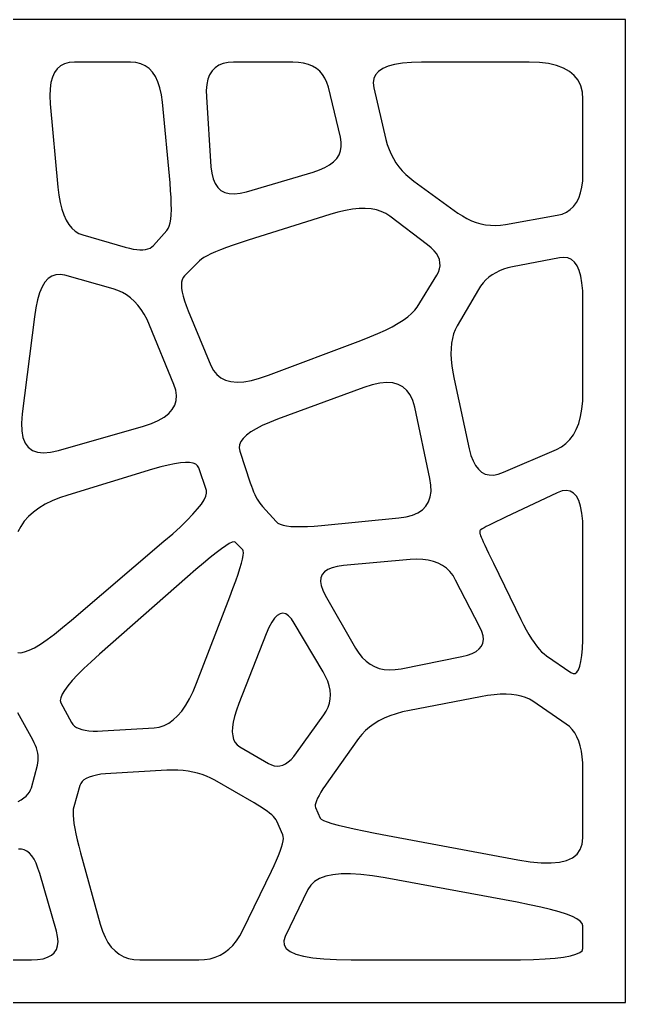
# Model space of a CAD drawing. Header units: millimetres. Extents: x -47 to 1114, y -49 to 275.
# Drawn here: x 914.1 to 1114, y -49 to 275 of the extents above; entities that cross this region are included whole.
import ezdxf

# ---------------------------------------------------------------- set-up
doc = ezdxf.new("R2010")
doc.units = ezdxf.units.MM

msp = doc.modelspace()

# ---------------------------------------------------------------- linework, layer by layer
at = {"color": 7, "linetype": 'Continuous'}
for p, q in [((1114, 275), (-47, 275)), ((1114, -49), (1114, 275)), ((927.644958, 259.762512), (926.529968, 258.799988)), ((928.970032, 260.450012), (927.644958, 259.762512)), ((930.505005, 260.862488), (928.970032, 260.450012)), ((932.25, 261), (930.505005, 260.862488)), ((950.75, 261), (932.25, 261)), ((952.52002, 260.867493), (950.75, 261)), ((954.130005, 260.470001), (952.52002, 260.867493)), ((955.580017, 259.807495), (954.130005, 260.470001)), ((956.869995, 258.880005), (955.580017, 259.807495)), ((979.844971, 259.964996), (978.630005, 259.160004)), ((981.27002, 260.540009), (979.844971, 259.964996)), ((982.905029, 260.88501), (981.27002, 260.540009)), ((984.75, 261), (982.905029, 260.88501)), ((1004.25, 261), (984.75, 261)), ((1006.122498, 260.917511), (1004.25, 261)), ((1007.840027, 260.670013), (1006.122498, 260.917511)), ((1009.402466, 260.257507), (1007.840027, 260.670013)), ((1010.809998, 259.679993), (1009.402466, 260.257507)), ((1012.0625, 258.9375), (1010.809998, 259.679993)), ((1035.710083, 259.640015), (1033.9375, 258.875)), ((1037.877563, 260.235016), (1035.710083, 259.640015)), ((1040.439941, 260.660004), (1037.877563, 260.235016)), ((1043.397461, 260.915009), (1040.439941, 260.660004)), ((1046.75, 261), (1043.397461, 260.915009)), ((1082.25, 261), (1046.75, 261)), ((1085.622559, 260.877502), (1082.25, 261)), ((1088.640015, 260.51001), (1085.622559, 260.877502)), ((1091.30249, 259.897491), (1088.640015, 260.51001)), ((1093.609985, 259.040009), (1091.30249, 259.897491)), ((924.929993, 256.049988), (924.445007, 254.262497)), ((925.625, 257.5625), (924.929993, 256.049988)), ((926.529968, 258.799988), (925.625, 257.5625)), ((958, 257.6875), (956.869995, 258.880005)), ((958.969971, 256.230011), (958, 257.6875)), ((959.779968, 254.507507), (958.969971, 256.230011)), ((976.830017, 256.860016), (976.244995, 255.36499)), ((977.625, 258.125), (976.830017, 256.860016)), ((978.630005, 259.160004), (977.625, 258.125)), ((1013.159973, 258.029999), (1012.0625, 258.9375)), ((1014.102539, 256.95752), (1013.159973, 258.029999)), ((1014.889954, 255.720001), (1014.102539, 256.95752)), ((1031.577515, 256.834991), (1030.98999, 255.559998)), ((1032.559937, 257.940002), (1031.577515, 256.834991)), ((1033.9375, 258.875), (1032.559937, 257.940002)), ((1095.5625, 257.9375), (1093.609985, 259.040009)), ((1097.160034, 256.589996), (1095.5625, 257.9375)), ((1098.402466, 254.997498), (1097.160034, 256.589996)), ((924.445007, 254.262497), (924.169983, 252.199997)), ((960.429993, 252.519989), (959.779968, 254.507507)), ((975.869995, 253.639999), (975.704956, 251.684998)), ((976.244995, 255.36499), (975.869995, 253.639999)), ((1015.522461, 254.317505), (1014.889954, 255.720001)), ((1016, 252.75), (1015.522461, 254.317505)), ((1020, 236.25), (1016, 252.75)), ((1030.98999, 255.559998), (1030.797607, 254.115005)), ((1030.797607, 254.115005), (1031, 252.5)), ((1099.290039, 253.160004), (1098.402466, 254.997498)), ((1099.82251, 251.077499), (1099.290039, 253.160004)), ((924.169983, 252.199997), (924.10498, 249.862503)), ((924.10498, 249.862503), (924.25, 247.25)), ((960.919983, 250.267502), (960.429993, 252.519989)), ((961.25, 247.75), (960.919983, 250.267502)), ((975.704956, 251.684998), (975.75, 249.5)), ((975.75, 249.5), (977.25, 226.5)), ((1031, 252.5), (1035, 235.5)), ((1100, 248.75), (1099.82251, 251.077499)), ((924.25, 247.25), (926.75, 219.75)), ((963.75, 221.25), (961.25, 247.75)), ((1100, 224.25), (1100, 248.75)), ((1020.27002, 234.650009), (1020, 236.25)), ((1020.280029, 233.150009), (1020.27002, 234.650009)), ((1035, 235.5), (1035.452393, 233.832489)), ((1035.452393, 233.832489), (1036.01001, 232.229996)), ((1018.75, 229.25), (1019.519958, 230.449997)), ((1019.519958, 230.449997), (1020.029968, 231.75)), ((1020.029968, 231.75), (1020.280029, 233.150009)), ((1036.01001, 232.229996), (1036.672485, 230.692505)), ((1036.672485, 230.692505), (1037.440063, 229.220001)), ((1014.880005, 226.25), (1016.429993, 227.150009)), ((1016.429993, 227.150009), (1017.720032, 228.150009)), ((1017.720032, 228.150009), (1018.75, 229.25)), ((1037.440063, 229.220001), (1038.3125, 227.8125)), ((1038.3125, 227.8125), (1039.289917, 226.470001)), ((977.25, 226.5), (977.502502, 224.347504)), ((977.502502, 224.347504), (977.960022, 222.48999)), ((989, 218.25), (1011, 224.75)), ((1011, 224.75), (1013.069946, 225.449997)), ((1013.069946, 225.449997), (1014.880005, 226.25)), ((1039.289917, 226.470001), (1040.372437, 225.192505)), ((1040.372437, 225.192505), (1041.560059, 223.979996)), ((1041.560059, 223.979996), (1042.852539, 222.832489)), ((1099.915039, 221.907501), (1100, 224.25)), ((963.965027, 218.707504), (963.75, 221.25)), ((977.960022, 222.48999), (978.622498, 220.927505)), ((978.622498, 220.927505), (979.48999, 219.660004)), ((1042.852539, 222.832489), (1044.25, 221.75)), ((1044.25, 221.75), (1058.75, 211.25)), ((1099.660034, 219.779999), (1099.915039, 221.907501)), ((926.75, 219.75), (927.057495, 217.117493)), ((927.057495, 217.117493), (927.47998, 214.720001)), ((964.109985, 216.380005), (963.965027, 218.707504)), ((979.48999, 219.660004), (980.5625, 218.6875)), ((980.5625, 218.6875), (981.839966, 218.009995)), ((981.839966, 218.009995), (983.32251, 217.627502)), ((983.32251, 217.627502), (985.01001, 217.540009)), ((985.01001, 217.540009), (986.902527, 217.747498)), ((986.902527, 217.747498), (989, 218.25)), ((1098.640015, 216.169998), (1099.234985, 217.867493)), ((1099.234985, 217.867493), (1099.660034, 219.779999)), ((927.47998, 214.720001), (928.017517, 212.557495)), ((964.184998, 214.267502), (964.109985, 216.380005)), ((964.190002, 212.369995), (964.184998, 214.267502)), ((1096.940063, 213.419998), (1097.875, 214.6875)), ((1097.875, 214.6875), (1098.640015, 216.169998)), ((928.017517, 212.557495), (928.669983, 210.630005)), ((928.669983, 210.630005), (929.4375, 208.9375)), ((963.98999, 209.220001), (964.125, 210.6875)), ((964.125, 210.6875), (964.190002, 212.369995)), ((1016.5, 210.75), (989.5, 202.25)), ((1019.127502, 211.51001), (1016.5, 210.75)), ((1021.609985, 212.090012), (1019.127502, 211.51001)), ((1023.94751, 212.48999), (1021.609985, 212.090012)), ((1026.140015, 212.710007), (1023.94751, 212.48999)), ((1028.1875, 212.75), (1026.140015, 212.710007)), ((1030.089966, 212.610001), (1028.1875, 212.75)), ((1031.847534, 212.290009), (1030.089966, 212.610001)), ((1033.459961, 211.789993), (1031.847534, 212.290009)), ((1034.92749, 211.110001), (1033.459961, 211.789993)), ((1036.25, 210.25), (1034.92749, 211.110001)), ((1058.75, 211.25), (1060.212524, 210.267502)), ((1091.5, 210.5), (1093.11499, 210.907501)), ((1093.11499, 210.907501), (1094.559937, 211.529999)), ((1094.559937, 211.529999), (1095.835083, 212.367493)), ((1095.835083, 212.367493), (1096.940063, 213.419998)), ((929.4375, 208.9375), (930.320007, 207.479996)), ((930.320007, 207.479996), (931.317505, 206.257507)), ((963.51001, 206.929993), (963.784973, 207.967499)), ((963.784973, 207.967499), (963.98999, 209.220001)), ((1048.75, 200.75), (1036.25, 210.25)), ((1060.212524, 210.267502), (1061.699951, 209.419998)), ((1061.699951, 209.419998), (1063.212524, 208.707504)), ((1063.212524, 208.707504), (1064.75, 208.130005)), ((1064.75, 208.130005), (1066.3125, 207.6875)), ((1066.3125, 207.6875), (1067.900024, 207.380005)), ((1067.900024, 207.380005), (1069.512451, 207.207504)), ((1072.8125, 207.267502), (1074.5, 207.5)), ((1074.5, 207.5), (1091.5, 210.5)), ((931.317505, 206.257507), (932.429993, 205.269989)), ((932.429993, 205.269989), (933.657471, 204.517502)), ((933.657471, 204.517502), (935, 204)), ((958.25, 200.5), (962.75, 205.5)), ((962.75, 205.5), (963.164978, 206.107498)), ((963.164978, 206.107498), (963.51001, 206.929993)), ((1069.512451, 207.207504), (1071.150024, 207.169998)), ((1071.150024, 207.169998), (1072.8125, 207.267502)), ((935, 204), (949, 200)), ((986.910034, 201.417496), (984.539978, 200.619995)), ((989.5, 202.25), (986.910034, 201.417496)), ((949, 200), (950.352539, 199.645004)), ((950.352539, 199.645004), (951.610046, 199.380005)), ((951.610046, 199.380005), (952.772461, 199.205002)), ((952.772461, 199.205002), (953.840027, 199.119995)), ((953.840027, 199.119995), (954.8125, 199.125)), ((954.8125, 199.125), (955.690002, 199.220001)), ((955.690002, 199.220001), (956.472534, 199.404999)), ((956.472534, 199.404999), (957.159973, 199.679993)), ((957.159973, 199.679993), (957.752502, 200.044998)), ((957.752502, 200.044998), (958.25, 200.5)), ((977.26001, 197.779999), (975.98999, 197.157501)), ((978.75, 198.4375), (977.26001, 197.779999)), ((980.459961, 199.130005), (978.75, 198.4375)), ((982.390015, 199.857498), (980.459961, 199.130005)), ((984.539978, 200.619995), (982.390015, 199.857498)), ((1049.905029, 199.794998), (1048.75, 200.75)), ((1050.869995, 198.830002), (1049.905029, 199.794998)), ((1051.64502, 197.854996), (1050.869995, 198.830002)), ((1052.22998, 196.869995), (1051.64502, 197.854996)), ((973.5, 195.5), (968.5, 190.5)), ((974.109985, 196.017502), (973.5, 195.5)), ((974.940002, 196.570007), (974.109985, 196.017502)), ((975.98999, 197.157501), (974.940002, 196.570007)), ((1052.625, 195.875), (1052.22998, 196.869995)), ((1052.830078, 194.869995), (1052.625, 195.875)), ((1052.844971, 193.854996), (1052.830078, 194.869995)), ((1092.25, 196.5), (1076.75, 193.5)), ((1093.722534, 196.632492), (1092.25, 196.5)), ((1095.040039, 196.430008), (1093.722534, 196.632492)), ((1096.202515, 195.892502), (1095.040039, 196.430008)), ((1097.209961, 195.020004), (1096.202515, 195.892502)), ((1098.0625, 193.8125), (1097.209961, 195.020004)), ((1051.75, 190.75), (1052.304932, 191.794998)), ((1052.304932, 191.794998), (1052.670044, 192.830002)), ((1052.670044, 192.830002), (1052.844971, 193.854996)), ((1071.22998, 191.580002), (1070.0625, 190.875)), ((1072.482544, 192.195007), (1071.22998, 191.580002)), ((1073.819946, 192.720001), (1072.482544, 192.195007)), ((1075.242432, 193.154999), (1073.819946, 192.720001)), ((1076.75, 193.5), (1075.242432, 193.154999)), ((1098.76001, 192.270004), (1098.0625, 193.8125)), ((1099.30249, 190.392502), (1098.76001, 192.270004)), ((922.5, 188.4375), (921.559998, 186.880005)), ((923.559998, 189.630005), (922.5, 188.4375)), ((924.73999, 190.457504), (923.559998, 189.630005)), ((926.040039, 190.919998), (924.73999, 190.457504)), ((927.460022, 191.017502), (926.040039, 190.919998)), ((929, 190.75), (927.460022, 191.017502)), ((945, 186.25), (929, 190.75)), ((967.5625, 188.415009), (967.5, 187.459991)), ((967.75, 189.240005), (967.5625, 188.415009)), ((968.0625, 189.934998), (967.75, 189.240005)), ((968.5, 190.5), (968.0625, 189.934998)), ((1045.25, 180.25), (1051.75, 190.75)), ((1067.069946, 188.220001), (1066.242432, 187.154999)), ((1067.982544, 189.195007), (1067.069946, 188.220001)), ((1068.97998, 190.080002), (1067.982544, 189.195007)), ((1070.0625, 190.875), (1068.97998, 190.080002)), ((1099.689941, 188.180008), (1099.30249, 190.392502)), ((1099.922485, 185.632492), (1099.689941, 188.180008)), ((920.73999, 184.957504), (920.040039, 182.669998)), ((921.559998, 186.880005), (920.73999, 184.957504)), ((946.559998, 185.724991), (945, 186.25)), ((948.039978, 185.050003), (946.559998, 185.724991)), ((949.440002, 184.224991), (948.039978, 185.050003)), ((967.5, 187.459991), (967.5625, 186.375)), ((967.5625, 186.375), (967.75, 185.160004)), ((967.75, 185.160004), (968.0625, 183.815002)), ((1065.5, 186), (1058.5, 174)), ((1066.242432, 187.154999), (1065.5, 186)), ((1100, 182.75), (1099.922485, 185.632492)), ((920.040039, 182.669998), (919.460022, 180.017502)), ((950.76001, 183.25), (949.440002, 184.224991)), ((952, 182.125), (950.76001, 183.25)), ((953.160034, 180.849991), (952, 182.125)), ((968.0625, 183.815002), (968.5, 182.339996)), ((968.5, 182.339996), (969.0625, 180.735001)), ((1100, 152.25), (1100, 182.75)), ((919.460022, 180.017502), (919, 177)), ((954.23999, 179.425003), (953.160034, 180.849991)), ((955.23999, 177.849991), (954.23999, 179.425003)), ((969.0625, 180.735001), (969.75, 179)), ((969.75, 179), (977.25, 161)), ((1043.469971, 178.130005), (1044.47998, 179.195007)), ((1044.47998, 179.195007), (1045.25, 180.25)), ((919, 177), (915, 145)), ((956.159973, 176.125), (955.23999, 177.849991)), ((957, 174.25), (956.159973, 176.125)), ((1039, 174.875), (1040.72998, 175.970001)), ((1040.72998, 175.970001), (1042.219971, 177.054993)), ((1042.219971, 177.054993), (1043.469971, 178.130005)), ((965, 154.75), (957, 174.25)), ((1032.369995, 171.529999), (1034.819946, 172.654999)), ((1034.819946, 172.654999), (1037.030029, 173.770004)), ((1037.030029, 173.770004), (1039, 174.875)), ((1057.859985, 172.744995), (1057.340088, 171.380005)), ((1058.5, 174), (1057.859985, 172.744995)), ((996.25, 157.75), (1026.75, 169.25)), ((1026.75, 169.25), (1029.680054, 170.394989)), ((1029.680054, 170.394989), (1032.369995, 171.529999)), ((1056.939941, 169.904999), (1056.660034, 168.320007)), ((1057.340088, 171.380005), (1056.939941, 169.904999)), ((1056.5, 166.625), (1056.459961, 164.820007)), ((1056.660034, 168.320007), (1056.5, 166.625)), ((1056.459961, 164.820007), (1056.540039, 162.904999)), ((1056.540039, 162.904999), (1056.73999, 160.880005)), ((977.25, 161), (978.11499, 159.347504)), ((978.11499, 159.347504), (979.210022, 157.98999)), ((1056.73999, 160.880005), (1057.060059, 158.744995)), ((979.210022, 157.98999), (980.535034, 156.927505)), ((980.535034, 156.927505), (982.089966, 156.160004)), ((982.089966, 156.160004), (983.875, 155.6875)), ((983.875, 155.6875), (985.890015, 155.509995)), ((985.890015, 155.509995), (988.13501, 155.627502)), ((988.13501, 155.627502), (990.609985, 156.040009)), ((990.609985, 156.040009), (993.315002, 156.747498)), ((993.315002, 156.747498), (996.25, 157.75)), ((1057.060059, 158.744995), (1057.5, 156.5)), ((1057.5, 156.5), (1062.5, 133.5)), ((965.619995, 152.857498), (965, 154.75)), ((965.880005, 151.080002), (965.619995, 152.857498)), ((1027.75, 153.75), (999.25, 143.25)), ((1030.482544, 154.62999), (1027.75, 153.75)), ((1032.97998, 155.169998), (1030.482544, 154.62999)), ((1035.242554, 155.369995), (1032.97998, 155.169998)), ((1037.27002, 155.230011), (1035.242554, 155.369995)), ((1039.0625, 154.75), (1037.27002, 155.230011)), ((1040.619995, 153.929993), (1039.0625, 154.75)), ((1041.942505, 152.770004), (1040.619995, 153.929993)), ((1043.030029, 151.270004), (1041.942505, 152.770004)), ((965.320007, 147.869995), (965.780029, 149.417496)), ((965.780029, 149.417496), (965.880005, 151.080002)), ((1043.882446, 149.430008), (1043.030029, 151.270004)), ((1044.5, 147.25), (1043.882446, 149.430008)), ((1099.650024, 146.610001), (1099.912476, 149.315002)), ((1099.912476, 149.315002), (1100, 152.25)), ((963.320007, 145.119995), (964.5, 146.4375)), ((964.5, 146.4375), (965.320007, 147.869995)), ((1049.5, 123.75), (1044.5, 147.25)), ((1099.212524, 144.13501), (1099.650024, 146.610001)), ((915, 145), (914.76001, 142)), ((957.619995, 141.857498), (959.880005, 142.830002)), ((959.880005, 142.830002), (961.780029, 143.917496)), ((961.780029, 143.917496), (963.320007, 145.119995)), ((999.25, 143.25), (996.559998, 142.200012)), ((1098.599976, 141.889999), (1099.212524, 144.13501)), ((914.76001, 142), (914.839966, 139.400009)), ((914.839966, 139.400009), (915.240051, 137.199997)), ((927, 133), (955, 141)), ((955, 141), (957.619995, 141.857498)), ((992.140015, 140.100006), (990.409973, 139.049988)), ((994.190002, 141.149994), (992.140015, 140.100006)), ((996.559998, 142.200012), (994.190002, 141.149994)), ((1096.849976, 138.089996), (1097.8125, 139.875)), ((1097.8125, 139.875), (1098.599976, 141.889999)), ((915.240051, 137.199997), (915.960022, 135.400009)), ((987.909973, 136.950012), (987.140015, 135.899994)), ((989, 138), (987.909973, 136.950012)), ((990.409973, 139.049988), (989, 138)), ((1094.400024, 135.210007), (1095.712524, 136.535004)), ((1095.712524, 136.535004), (1096.849976, 138.089996)), ((915.960022, 135.400009), (917, 134)), ((917, 134), (918.359985, 133)), ((918.359985, 133), (920.039978, 132.400009)), ((924.359985, 132.400009), (927, 133)), ((986.690002, 134.850006), (986.559998, 133.799988)), ((986.559998, 133.799988), (986.75, 132.75)), ((987.140015, 135.899994), (986.690002, 134.850006)), ((1062.5, 133.5), (1063.0625, 131.352509)), ((1073.75, 125.75), (1091.25, 133.25)), ((1091.25, 133.25), (1092.912476, 134.115005)), ((1092.912476, 134.115005), (1094.400024, 135.210007)), ((920.039978, 132.400009), (922.040039, 132.199997)), ((922.040039, 132.199997), (924.359985, 132.400009)), ((986.75, 132.75), (990.25, 122.25)), ((1063.0625, 131.352509), (1063.75, 129.509995)), ((958, 126.75), (930, 118.25)), ((960.672546, 127.520004), (958, 126.75)), ((963.089966, 128.130005), (960.672546, 127.520004)), ((965.252502, 128.580002), (963.089966, 128.130005)), ((967.159973, 128.869995), (965.252502, 128.580002)), ((968.8125, 129), (967.159973, 128.869995)), ((970.210022, 128.970001), (968.8125, 129)), ((971.352478, 128.779999), (970.210022, 128.970001)), ((972.23999, 128.429993), (971.352478, 128.779999)), ((972.872498, 127.919998), (972.23999, 128.429993)), ((973.25, 127.25), (972.872498, 127.919998)), ((975.75, 119.75), (973.25, 127.25)), ((1063.75, 129.509995), (1064.5625, 127.972504)), ((1064.5625, 127.972504), (1065.5, 126.739998)), ((1065.5, 126.739998), (1066.5625, 125.8125)), ((1049.847534, 121.504997), (1049.5, 123.75)), ((1066.5625, 125.8125), (1067.75, 125.190002)), ((1067.75, 125.190002), (1069.0625, 124.872498)), ((1069.0625, 124.872498), (1070.5, 124.860001)), ((1070.5, 124.860001), (1072.0625, 125.152496)), ((1072.0625, 125.152496), (1073.75, 125.75)), ((990.25, 122.25), (990.60498, 121.227501)), ((990.60498, 121.227501), (990.969971, 120.259995)), ((990.969971, 120.259995), (991.345032, 119.347504)), ((1049.890015, 119.470001), (1049.847534, 121.504997)), ((927.307495, 117.345001), (924.830017, 116.330002)), ((930, 118.25), (927.307495, 117.345001)), ((974.109985, 115.270004), (975.015015, 116.667496)), ((975.015015, 116.667496), (975.590027, 117.879997)), ((975.590027, 117.879997), (975.835022, 118.907501)), ((975.835022, 118.907501), (975.75, 119.75)), ((991.345032, 119.347504), (991.730042, 118.489998)), ((991.730042, 118.489998), (992.125, 117.6875)), ((992.125, 117.6875), (992.529968, 116.940002)), ((992.529968, 116.940002), (992.945007, 116.247498)), ((1049.060059, 116.029999), (1049.627563, 117.644997)), ((1049.627563, 117.644997), (1049.890015, 119.470001)), ((1091.5, 119), (1074.5, 111)), ((1093.11499, 119.595001), (1091.5, 119)), ((1094.559937, 119.779999), (1093.11499, 119.595001)), ((1095.835083, 119.555), (1094.559937, 119.779999)), ((1096.940063, 118.919998), (1095.835083, 119.555)), ((1097.875, 117.875), (1096.940063, 118.919998)), ((1098.640015, 116.419998), (1097.875, 117.875)), ((920.52002, 113.970001), (918.6875, 112.625)), ((922.567505, 115.204994), (920.52002, 113.970001)), ((924.830017, 116.330002), (922.567505, 115.204994)), ((971.309998, 111.919998), (972.875, 113.6875)), ((972.875, 113.6875), (974.109985, 115.270004)), ((992.945007, 116.247498), (993.369995, 115.610001)), ((993.369995, 115.610001), (993.805054, 115.027496)), ((993.805054, 115.027496), (994.25, 114.5)), ((994.25, 114.5), (998.75, 109.5)), ((1045.527466, 112.445), (1047.01001, 113.43)), ((1047.01001, 113.43), (1048.1875, 114.625)), ((1048.1875, 114.625), (1049.060059, 116.029999)), ((1099.234985, 114.555), (1098.640015, 116.419998)), ((1099.660034, 112.279999), (1099.234985, 114.555)), ((917.070007, 111.169998), (915.66748, 109.605003)), ((918.6875, 112.625), (917.070007, 111.169998)), ((969.415039, 109.967499), (971.309998, 111.919998)), ((1013.75, 108.25), (1039.25, 110.75)), ((1039.25, 110.75), (1041.647461, 111.105003)), ((1041.647461, 111.105003), (1043.73999, 111.669998)), ((1043.73999, 111.669998), (1045.527466, 112.445)), ((1072.88501, 110.235001), (1071.440063, 109.540001)), ((1074.5, 111), (1072.88501, 110.235001)), ((1099.915039, 109.595001), (1099.660034, 112.279999)), ((914.480042, 107.93), (913.507507, 106.144997)), ((915.66748, 109.605003), (914.480042, 107.93)), ((964.63501, 105.5075), (967.190002, 107.830002)), ((967.190002, 107.830002), (969.415039, 109.967499)), ((998.75, 109.5), (999.304993, 109.037498)), ((999.304993, 109.037498), (1000.070007, 108.650002)), ((1000.070007, 108.650002), (1001.044983, 108.337502)), ((1001.044983, 108.337502), (1002.22998, 108.099998)), ((1002.22998, 108.099998), (1003.625, 107.9375)), ((1003.625, 107.9375), (1005.22998, 107.849998)), ((1005.22998, 107.849998), (1007.044983, 107.837502)), ((1007.044983, 107.837502), (1009.070007, 107.900002)), ((1009.070007, 107.900002), (1011.304993, 108.037498)), ((1011.304993, 108.037498), (1013.75, 108.25)), ((1066.765015, 107.114998), (1066.339966, 106.839996)), ((1067.359985, 107.459999), (1066.765015, 107.114998)), ((1068.125, 107.875), (1067.359985, 107.459999)), ((1069.059937, 108.360001), (1068.125, 107.875)), ((1070.164917, 108.915001), (1069.059937, 108.360001)), ((1071.440063, 109.540001), (1070.164917, 108.915001)), ((1100, 106.5), (1099.915039, 109.595001)), ((961.75, 103), (964.63501, 105.5075)), ((1066.084961, 106.635002), (1066, 106.5)), ((1066, 106.5), (1066, 105.5)), ((1066, 105.5), (1066.045044, 105.3125)), ((1066.045044, 105.3125), (1066.180054, 104.950005)), ((1066.339966, 106.839996), (1066.084961, 106.635002)), ((1066.180054, 104.950005), (1066.405029, 104.412498)), ((1066.405029, 104.412498), (1066.719971, 103.700005)), ((1066.719971, 103.700005), (1067.125, 102.8125)), ((1100, 73.5), (1100, 106.5)), ((931.25, 77), (961.75, 103)), ((980.6875, 100.5), (978.97998, 99.209999)), ((982.130005, 101.510002), (980.6875, 100.5)), ((983.307495, 102.239998), (982.130005, 101.510002)), ((984.219971, 102.690002), (983.307495, 102.239998)), ((984.867493, 102.860001), (984.219971, 102.690002)), ((985.25, 102.75), (984.867493, 102.860001)), ((987.75, 100.25), (985.25, 102.75)), ((1067.125, 102.8125), (1067.619995, 101.75)), ((1067.619995, 101.75), (1068.205078, 100.512505)), ((1068.205078, 100.512505), (1068.880005, 99.099998)), ((977.007507, 97.639999), (974.77002, 95.790001)), ((978.97998, 99.209999), (977.007507, 97.639999)), ((987.669983, 97.169998), (987.892517, 98.330002)), ((987.932495, 99.870003), (987.75, 100.25)), ((987.892517, 98.330002), (987.97998, 99.230003)), ((987.97998, 99.230003), (987.932495, 99.870003)), ((1068.880005, 99.099998), (1069.64502, 97.512505)), ((1069.64502, 97.512505), (1070.5, 95.75)), ((974.77002, 95.790001), (972.267517, 93.660004)), ((986.192505, 92.130005), (986.820007, 94.07)), ((986.820007, 94.07), (987.3125, 95.75)), ((987.3125, 95.75), (987.669983, 97.169998)), ((1017.23999, 94.290001), (1015.840027, 93.702499)), ((1018.960022, 94.722504), (1017.23999, 94.290001)), ((1021, 95), (1018.960022, 94.722504)), ((1043, 97), (1021, 95)), ((1045.130005, 97.112495), (1043, 97)), ((1047.119995, 97.049995), (1045.130005, 97.112495)), ((1048.969971, 96.8125), (1047.119995, 97.049995)), ((1050.680054, 96.400002), (1048.969971, 96.8125)), ((1052.25, 95.8125), (1050.680054, 96.400002)), ((1053.680054, 95.049995), (1052.25, 95.8125)), ((1054.969971, 94.112495), (1053.680054, 95.049995)), ((1056.119995, 93), (1054.969971, 94.112495)), ((1070.5, 95.75), (1079.5, 77.25)), ((969.5, 91.25), (940.5, 65.75)), ((972.267517, 93.660004), (969.5, 91.25)), ((985.429993, 89.93), (986.192505, 92.130005)), ((1013.559998, 91.010002), (1013.440002, 89.802498)), ((1014, 92.0625), (1013.559998, 91.010002)), ((1014.76001, 92.959999), (1014, 92.0625)), ((1015.840027, 93.702499), (1014.76001, 92.959999)), ((1057.130005, 91.712502), (1056.119995, 93)), ((1058, 90.25), (1057.130005, 91.712502)), ((984.532471, 87.470001), (985.429993, 89.93)), ((1013.440002, 89.802498), (1013.640015, 88.440002)), ((1013.640015, 88.440002), (1014.159973, 86.922501)), ((1066, 74.75), (1058, 90.25)), ((972.5, 56.25), (983.5, 84.75)), ((983.5, 84.75), (984.532471, 87.470001)), ((1014.159973, 86.922501), (1015, 85.25)), ((1015, 85.25), (1025, 67.75)), ((999.140015, 78.580002), (998.222473, 77.644997)), ((1000.0625, 79.125), (999.140015, 78.580002)), ((1000.98999, 79.279999), (1000.0625, 79.125)), ((1001.922485, 79.044998), (1000.98999, 79.279999)), ((1002.859985, 78.419998), (1001.922485, 79.044998)), ((1003.80249, 77.404999), (1002.859985, 78.419998)), ((925.630005, 72.43), (928.319946, 74.557495)), ((928.319946, 74.557495), (931.25, 77)), ((996.402527, 74.605003), (995.5, 72.5)), ((997.309998, 76.32), (996.402527, 74.605003)), ((998.222473, 77.644997), (997.309998, 76.32)), ((1004.75, 76), (1003.80249, 77.404999)), ((1014.25, 60), (1004.75, 76)), ((1066.660034, 73.2575), (1066, 74.75)), ((1079.5, 77.25), (1080.39502, 75.464996)), ((1080.39502, 75.464996), (1081.280029, 73.809998)), ((923.179993, 70.6175), (925.630005, 72.43)), ((995.5, 72.5), (986.5, 49.5)), ((1067.040039, 71.879997), (1066.660034, 73.2575)), ((1067.140015, 70.6175), (1067.040039, 71.879997)), ((1081.280029, 73.809998), (1082.155029, 72.285004)), ((1082.155029, 72.285004), (1083.02002, 70.889999)), ((1099.959961, 70.392502), (1100, 73.5)), ((919, 67.9375), (920.970032, 69.120003)), ((920.970032, 69.120003), (923.179993, 70.6175)), ((1065.76001, 67.520004), (1066.5, 68.4375)), ((1066.5, 68.4375), (1066.959961, 69.470001)), ((1066.959961, 69.470001), (1067.140015, 70.6175)), ((1083.02002, 70.889999), (1083.875, 69.625)), ((1083.875, 69.625), (1084.719971, 68.489998)), ((1084.719971, 68.489998), (1085.555054, 67.485001)), ((1099.839966, 67.669998), (1099.959961, 70.392502)), ((913.52002, 66.357498), (914.530029, 66.279999)), ((914.530029, 66.279999), (915.779968, 66.517502)), ((915.779968, 66.517502), (917.269958, 67.07)), ((917.269958, 67.07), (919, 67.9375)), ((940.5, 65.75), (937.762512, 63.294998)), ((1025, 67.75), (1026.050049, 66.107498)), ((1026.050049, 66.107498), (1027.199951, 64.68)), ((1040, 61), (1060, 65)), ((1060, 65), (1061.859985, 65.457497)), ((1061.859985, 65.457497), (1063.439941, 66.029999)), ((1063.439941, 66.029999), (1064.73999, 66.717499)), ((1064.73999, 66.717499), (1065.76001, 67.520004)), ((1085.555054, 67.485001), (1086.380005, 66.610001)), ((1086.380005, 66.610001), (1087.194946, 65.865005)), ((1087.194946, 65.865005), (1088, 65.25)), ((1088, 65.25), (1096, 59.75)), ((1099.359985, 63.380001), (1099.640015, 65.332504)), ((1099.640015, 65.332504), (1099.839966, 67.669998)), ((937.762512, 63.294998), (935.349976, 61.029999)), ((1027.199951, 64.68), (1028.449951, 63.467499)), ((1028.449951, 63.467499), (1029.800049, 62.470001)), ((1029.800049, 62.470001), (1031.25, 61.6875)), ((1031.25, 61.6875), (1032.800049, 61.119999)), ((1098.559937, 60.630001), (1099, 61.8125)), ((1099, 61.8125), (1099.359985, 63.380001)), ((933.262512, 58.955002), (931.5, 57.07)), ((935.349976, 61.029999), (933.262512, 58.955002)), ((1015.107483, 58.4175), (1014.25, 60)), ((1015.780029, 56.870003), (1015.107483, 58.4175)), ((1032.800049, 61.119999), (1034.449951, 60.767502)), ((1034.449951, 60.767502), (1036.199951, 60.629997)), ((1036.199951, 60.629997), (1038.050049, 60.7075)), ((1038.050049, 60.7075), (1040, 61)), ((1096, 59.75), (1096.76001, 59.392498)), ((1096.76001, 59.392498), (1097.440063, 59.420002)), ((1097.440063, 59.420002), (1098.039917, 59.8325)), ((1098.039917, 59.8325), (1098.559937, 60.630001)), ((930.0625, 55.375), (928.950012, 53.869999)), ((931.5, 57.07), (930.0625, 55.375)), ((971.369995, 53.537498), (972.5, 56.25)), ((1016.267517, 55.357498), (1015.780029, 56.870003)), ((1016.570007, 53.880001), (1016.267517, 55.357498)), ((928.162476, 52.555), (927.700012, 51.43)), ((928.950012, 53.869999), (928.162476, 52.555)), ((970.179993, 51.100002), (971.369995, 53.537498)), ((1016.6875, 52.4375), (1016.570007, 53.880001)), ((1016.619995, 51.029999), (1016.6875, 52.4375)), ((1068.537598, 52.139999), (1066.25, 51.75)), ((1070.699951, 52.41), (1068.537598, 52.139999)), ((1072.737549, 52.559998), (1070.699951, 52.41)), ((1074.649902, 52.59), (1072.737549, 52.559998)), ((1076.4375, 52.5), (1074.649902, 52.59)), ((1078.100098, 52.290001), (1076.4375, 52.5)), ((1079.637451, 51.959999), (1078.100098, 52.290001)), ((1081.050049, 51.509998), (1079.637451, 51.959999)), ((927.700012, 51.43), (927.5625, 50.495003)), ((927.5625, 50.495003), (927.75, 49.75)), ((927.75, 49.75), (931.25, 43.25)), ((967.619995, 47.049999), (968.929993, 48.9375)), ((968.929993, 48.9375), (970.179993, 51.100002)), ((986.5, 49.5), (985.692505, 47.287498)), ((1015.929993, 48.32), (1016.367493, 49.657501)), ((1016.367493, 49.657501), (1016.619995, 51.029999)), ((1066.25, 51.75), (1042.75, 47.25)), ((1082.337402, 50.939999), (1081.050049, 51.509998)), ((1083.5, 50.25), (1082.337402, 50.939999)), ((1094.5, 42.75), (1083.5, 50.25)), ((918.5, 37.5), (913.5, 46.5)), ((964.820007, 44.100002), (966.25, 45.4375)), ((966.25, 45.4375), (967.619995, 47.049999)), ((985.692505, 47.287498), (985.070007, 45.25)), ((1005.5, 33.25), (1014.5, 45.75)), ((1014.5, 45.75), (1015.307495, 47.017502)), ((1015.307495, 47.017502), (1015.929993, 48.32)), ((1036.307495, 45.4725), (1034.430054, 44.689999)), ((1038.320068, 46.16), (1036.307495, 45.4725)), ((1040.467407, 46.752502), (1038.320068, 46.16)), ((1042.75, 47.25), (1040.467407, 46.752502)), ((931.25, 43.25), (931.66748, 42.637501)), ((931.66748, 42.637501), (932.219971, 42.099998)), ((960.169983, 41.737499), (961.780029, 42.25)), ((961.780029, 42.25), (963.330017, 43.037502)), ((963.330017, 43.037502), (964.820007, 44.100002)), ((984.632507, 43.387501), (984.380005, 41.700001)), ((985.070007, 45.25), (984.632507, 43.387501)), ((1031.079956, 42.84), (1029.607544, 41.772499)), ((1032.6875, 43.8125), (1031.079956, 42.84)), ((1034.430054, 44.689999), (1032.6875, 43.8125)), ((1095.545044, 41.924999), (1094.5, 42.75)), ((932.219971, 42.099998), (932.907532, 41.637501)), ((932.907532, 41.637501), (933.730042, 41.25)), ((933.730042, 41.25), (934.6875, 40.9375)), ((934.6875, 40.9375), (935.779968, 40.700001)), ((935.779968, 40.700001), (937.007507, 40.537498)), ((937.007507, 40.537498), (938.369995, 40.450001)), ((938.369995, 40.450001), (939.867554, 40.4375)), ((939.867554, 40.4375), (941.5, 40.5)), ((941.5, 40.5), (958.5, 41.5)), ((958.5, 41.5), (960.169983, 41.737499)), ((984.380005, 41.700001), (984.3125, 40.1875)), ((984.3125, 40.1875), (984.429993, 38.849998)), ((1027.067505, 39.352501), (1026, 38)), ((1028.27002, 40.610001), (1027.067505, 39.352501)), ((1029.607544, 41.772499), (1028.27002, 40.610001)), ((1096.47998, 40.950001), (1095.545044, 41.924999)), ((1097.305054, 39.825001), (1096.47998, 40.950001)), ((1098.02002, 38.549999), (1097.305054, 39.825001)), ((918.965027, 36.607498), (918.5, 37.5)), ((919.359985, 35.73), (918.965027, 36.607498)), ((919.684998, 34.8675), (919.359985, 35.73)), ((984.429993, 38.849998), (984.732483, 37.6875)), ((984.732483, 37.6875), (985.219971, 36.700001)), ((985.219971, 36.700001), (985.892517, 35.887501)), ((985.892517, 35.887501), (986.75, 35.25)), ((1026, 38), (1016, 24)), ((1098.625, 37.125), (1098.02002, 38.549999)), ((1099.119995, 35.549999), (1098.625, 37.125)), ((919.940002, 34.02), (919.684998, 34.8675)), ((920.125, 33.1875), (919.940002, 34.02)), ((920.23999, 32.369999), (920.125, 33.1875)), ((986.75, 35.25), (996.25, 29.75)), ((1004.597473, 32.09), (1005.5, 33.25)), ((1099.505005, 33.825001), (1099.119995, 35.549999)), ((1099.780029, 31.950001), (1099.505005, 33.825001)), ((918, 21.75), (920, 29.25)), ((920, 29.25), (920.164978, 30.0075)), ((920.164978, 30.0075), (920.26001, 30.780001)), ((920.284973, 31.567499), (920.23999, 32.369999)), ((920.26001, 30.780001), (920.284973, 31.567499)), ((996.25, 29.75), (997.19751, 29.290001)), ((997.19751, 29.290001), (998.140015, 29.01)), ((1000.01001, 28.99), (1000.9375, 29.25)), ((1000.9375, 29.25), (1001.859985, 29.690001)), ((1001.859985, 29.690001), (1002.777527, 30.309999)), ((1002.777527, 30.309999), (1003.690002, 31.110001)), ((1003.690002, 31.110001), (1004.597473, 32.09)), ((1099.944946, 29.924999), (1099.780029, 31.950001)), ((1100, 27.75), (1099.944946, 29.924999)), ((939.442505, 25.93), (938.169983, 25.619999)), ((940.880005, 26.18), (939.442505, 25.93)), ((942.482544, 26.370001), (940.880005, 26.18)), ((944.25, 26.5), (942.482544, 26.370001)), ((962.75, 27.5), (944.25, 26.5)), ((964.57251, 27.557499), (962.75, 27.5)), ((966.339966, 27.530001), (964.57251, 27.557499)), ((968.05249, 27.4175), (966.339966, 27.530001)), ((969.710022, 27.220001), (968.05249, 27.4175)), ((971.3125, 26.9375), (969.710022, 27.220001)), ((972.859985, 26.57), (971.3125, 26.9375)), ((974.352478, 26.1175), (972.859985, 26.57)), ((975.790039, 25.58), (974.352478, 26.1175)), ((998.140015, 29.01), (999.077515, 28.91)), ((999.077515, 28.91), (1000.01001, 28.99)), ((1100, 5.25), (1100, 27.75)), ((934.282471, 23.17), (934, 22.5)), ((934.72998, 23.780001), (934.282471, 23.17)), ((935.342529, 24.33), (934.72998, 23.780001)), ((936.119995, 24.82), (935.342529, 24.33)), ((937.0625, 25.25), (936.119995, 24.82)), ((938.169983, 25.619999), (937.0625, 25.25)), ((977.172485, 24.9575), (975.790039, 25.58)), ((978.5, 24.25), (977.172485, 24.9575)), ((991.5, 16.75), (978.5, 24.25)), ((1016, 24), (1015.057495, 22.6525)), ((916.23999, 18.99), (916.859985, 19.635)), ((916.859985, 19.635), (917.359985, 20.309999)), ((917.359985, 20.309999), (917.73999, 21.014999)), ((917.73999, 21.014999), (918, 21.75)), ((934, 22.5), (932, 15.5)), ((1013.517517, 20.272499), (1012.919983, 19.24)), ((1014.22998, 21.41), (1013.517517, 20.272499)), ((1015.057495, 22.6525), (1014.22998, 21.41)), ((913.659973, 17.234999), (914.640015, 17.789999)), ((914.640015, 17.789999), (915.5, 18.375)), ((915.5, 18.375), (916.23999, 18.99)), ((992.744995, 16.014999), (991.5, 16.75)), ((1011.817505, 16.772499), (1011.679993, 16.16)), ((1012.070007, 17.49), (1011.817505, 16.772499)), ((1012.4375, 18.3125), (1012.070007, 17.49)), ((1012.919983, 19.24), (1012.4375, 18.3125)), ((931.842529, 14.7175), (931.77002, 13.77)), ((931.77002, 13.77), (931.782471, 12.6575)), ((932, 15.5), (931.842529, 14.7175)), ((993.880005, 15.31), (992.744995, 16.014999)), ((994.905029, 14.635), (993.880005, 15.31)), ((995.820007, 13.99), (994.905029, 14.635)), ((996.625, 13.375), (995.820007, 13.99)), ((997.320007, 12.79), (996.625, 13.375)), ((1011.679993, 16.16), (1011.657471, 15.6525)), ((1011.657471, 15.6525), (1011.75, 15.25)), ((1011.75, 15.25), (1013.25, 11.75)), ((931.782471, 12.6575), (931.880005, 11.38)), ((931.880005, 11.38), (932.0625, 9.9375)), ((932.0625, 9.9375), (932.330017, 8.33)), ((997.905029, 12.235001), (997.320007, 12.79)), ((998.380005, 11.71), (997.905029, 12.235001)), ((998.744995, 11.215), (998.380005, 11.71)), ((999, 10.75), (998.744995, 11.215)), ((1001, 6.25), (999, 10.75)), ((1013.25, 11.75), (1013.607544, 11.3775)), ((1013.607544, 11.3775), (1014.380005, 10.96)), ((1014.380005, 10.96), (1015.567505, 10.4975)), ((1015.567505, 10.4975), (1017.169983, 9.99)), ((1017.169983, 9.99), (1019.1875, 9.4375)), ((932.330017, 8.33), (932.682495, 6.5575)), ((932.682495, 6.5575), (933.119995, 4.619999)), ((1019.1875, 9.4375), (1021.619995, 8.84)), ((1021.619995, 8.84), (1024.467529, 8.1975)), ((1024.467529, 8.1975), (1027.72998, 7.51)), ((1027.72998, 7.51), (1031.407471, 6.7775)), ((1031.407471, 6.7775), (1035.5, 6)), ((933.119995, 4.619999), (933.642456, 2.517501)), ((1000.5625, 2.125), (1000.880005, 3.25)), ((1000.880005, 3.25), (1001.08252, 4.224999)), ((1001.142456, 5.724999), (1001, 6.25)), ((1001.08252, 4.224999), (1001.169983, 5.05)), ((1001.169983, 5.05), (1001.142456, 5.724999)), ((1035.5, 6), (1078.5, -2)), ((1099.785034, 3.152501), (1100, 5.25)), ((914.75, 1.5), (913.775024, 1.4875)), ((915.674988, 1.2875), (914.75, 1.5)), ((916.549988, 0.85), (915.674988, 1.2875)), ((917.375, 0.1875), (916.549988, 0.85)), ((918.150024, -0.7), (917.375, 0.1875)), ((933.642456, 2.517501), (934.25, 0.25)), ((934.25, 0.25), (940.75, -23.25)), ((999.58252, -0.575), (1000.130005, 0.85)), ((1000.130005, 0.85), (1000.5625, 2.125)), ((1098.065063, -0.1275), (1099.140015, 1.36)), ((1099.140015, 1.36), (1099.785034, 3.152501)), ((918.875, -1.8125), (918.150024, -0.7)), ((919.549988, -3.15), (918.875, -1.8125)), ((920.174988, -4.7125), (919.549988, -3.15)), ((998.142456, -3.875), (998.919983, -2.15)), ((998.919983, -2.15), (999.58252, -0.575)), ((1078.5, -2), (1082.584961, -2.6475)), ((1082.584961, -2.6475), (1086.23999, -2.99)), ((1086.23999, -2.99), (1089.464966, -3.0275)), ((1089.464966, -3.0275), (1092.26001, -2.76)), ((1092.26001, -2.76), (1094.625, -2.1875)), ((1094.625, -2.1875), (1096.560059, -1.31)), ((1096.560059, -1.31), (1098.065063, -0.1275)), ((920.75, -6.5), (920.174988, -4.7125)), ((987.75, -25.25), (997.25, -5.75)), ((997.25, -5.75), (998.142456, -3.875)), ((926.25, -25.5), (920.75, -6.5)), ((1011.469971, -9.120001), (1010.179993, -10.3175)), ((1013.119995, -8.157499), (1011.469971, -9.120001)), ((1015.130005, -7.43), (1013.119995, -8.157499)), ((1017.5, -6.9375), (1015.130005, -7.43)), ((1020.230042, -6.68), (1017.5, -6.9375)), ((1023.320007, -6.6575), (1020.230042, -6.68)), ((1026.77002, -6.87), (1023.320007, -6.6575)), ((1030.579956, -7.3175), (1026.77002, -6.87)), ((1034.75, -8), (1030.579956, -7.3175)), ((1078.25, -16), (1034.75, -8)), ((1009.25, -11.75), (1001.75, -27.25)), ((1010.179993, -10.3175), (1009.25, -11.75)), ((1082.382568, -16.797501), (1078.25, -16)), ((1086.079956, -17.59), (1082.382568, -16.797501)), ((1089.342529, -18.377501), (1086.079956, -17.59)), ((1092.169922, -19.16), (1089.342529, -18.377501)), ((1094.5625, -19.9375), (1092.169922, -19.16)), ((1096.52002, -20.709999), (1094.5625, -19.9375)), ((1098.04248, -21.477499), (1096.52002, -20.709999)), ((1099.130005, -22.24), (1098.04248, -21.477499)), ((1099.782471, -22.997499), (1099.130005, -22.24)), ((926.662537, -27.305), (926.25, -25.5)), ((940.75, -23.25), (941.465027, -25.4825)), ((941.465027, -25.4825), (942.309998, -27.48)), ((986.75, -27.102501), (987.75, -25.25)), ((1100, -23.75), (1099.782471, -22.997499)), ((1100, -31.25), (1100, -23.75)), ((926.799988, -28.92), (926.662537, -27.305)), ((926.662537, -30.345001), (926.799988, -28.92)), ((942.309998, -27.48), (943.284973, -29.2425)), ((984.450012, -30.2225), (985.649963, -28.76)), ((985.649963, -28.76), (986.75, -27.102501)), ((1001.75, -27.25), (1001.29248, -28.7225)), ((1001.29248, -28.7225), (1001.419983, -30.039999)), ((925.5625, -32.625), (926.25, -31.58)), ((926.25, -31.58), (926.662537, -30.345001)), ((943.284973, -29.2425), (944.390015, -30.77)), ((944.390015, -30.77), (945.625, -32.0625)), ((945.625, -32.0625), (946.98999, -33.119999)), ((981.75, -32.5625), (983.149963, -31.49)), ((983.149963, -31.49), (984.450012, -30.2225)), ((1001.419983, -30.039999), (1002.132507, -31.202501)), ((1002.132507, -31.202501), (1003.429993, -32.209999)), ((1003.429993, -32.209999), (1005.3125, -33.0625)), ((1098.97998, -32.599998), (1099.744995, -31.9625)), ((1099.744995, -31.9625), (1100, -31.25)), ((896, -35), (918, -35)), ((918, -35), (920.0625, -34.904999)), ((920.0625, -34.904999), (921.850037, -34.619999)), ((921.850037, -34.619999), (923.362488, -34.145)), ((923.362488, -34.145), (924.600037, -33.48)), ((924.600037, -33.48), (925.5625, -32.625)), ((946.98999, -33.119999), (948.484985, -33.942501)), ((948.484985, -33.942501), (950.109985, -34.529999)), ((950.109985, -34.529999), (951.86499, -34.8825)), ((951.86499, -34.8825), (953.75, -35)), ((953.75, -35), (973.25, -35)), ((973.25, -35), (975.149963, -34.9025)), ((975.149963, -34.9025), (976.950012, -34.610001)), ((976.950012, -34.610001), (978.649963, -34.122501)), ((978.649963, -34.122501), (980.25, -33.439999)), ((980.25, -33.439999), (981.75, -32.5625)), ((1005.3125, -33.0625), (1007.779968, -33.759998)), ((1007.779968, -33.759998), (1010.832458, -34.302498)), ((1010.832458, -34.302498), (1014.470032, -34.689999)), ((1014.470032, -34.689999), (1018.692505, -34.922501)), ((1018.692505, -34.922501), (1023.5, -35)), ((1023.5, -35), (1074.5, -35)), ((1074.5, -35), (1079.345093, -34.962502)), ((1079.345093, -34.962502), (1083.679932, -34.849998)), ((1083.679932, -34.849998), (1087.505005, -34.662498)), ((1087.505005, -34.662498), (1090.819946, -34.400002)), ((1090.819946, -34.400002), (1093.625, -34.0625)), ((1093.625, -34.0625), (1095.920044, -33.650002)), ((1095.920044, -33.650002), (1097.704956, -33.162498)), ((1097.704956, -33.162498), (1098.97998, -32.599998)), ((-47, -49), (1114, -49))]:
    msp.add_line(p, q, dxfattribs=at)

doc.saveas('drawing.dxf')
